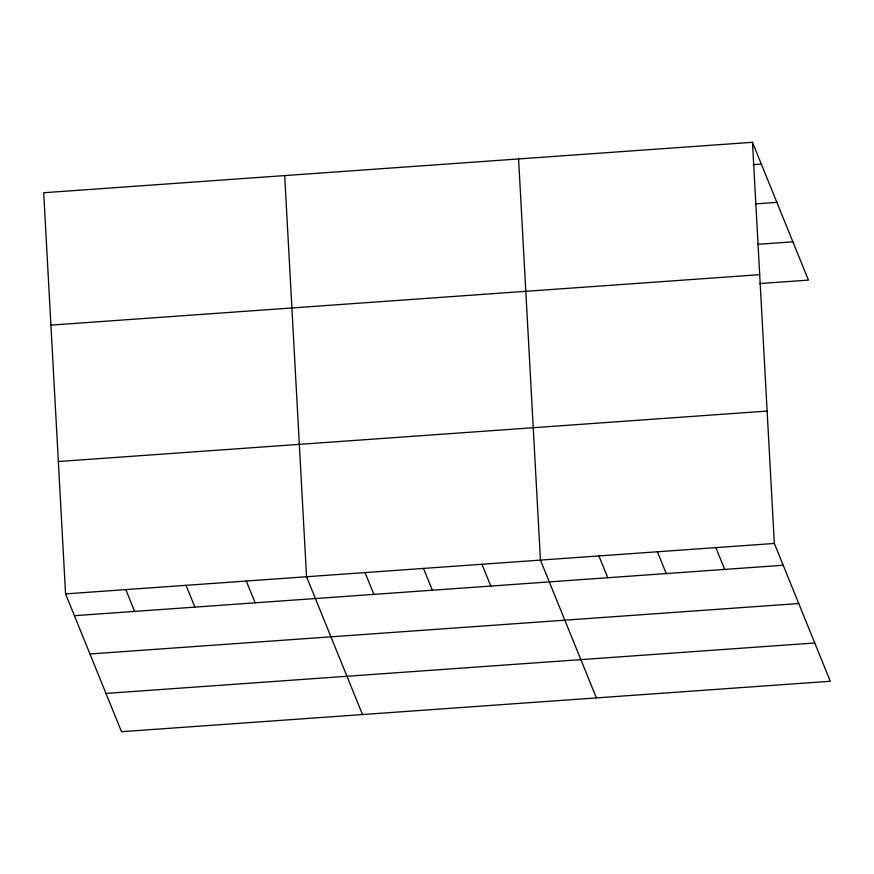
<?xml version="1.0" encoding="UTF-8"?>
<svg xmlns="http://www.w3.org/2000/svg" width="874" height="874" viewBox="0 0 874 874"><rect width="100%" height="100%" fill="white"/><g stroke="black" fill="none" stroke-linecap="round" stroke-linejoin="round"><path stroke-width="1.31" d="M752.481 142.298L43.7 192.739L65.561 593.894L121.519 731.702L830.3 681.261L774.342 543.453L752.481 142.298L808.439 280.106L759.484 283.591M753.18 164.673L761.33 164.093M755.125 203.926L776.877 202.375M757.539 244.338L792.893 241.814M50.911 325.117L759.703 274.676M58.35 461.516L767.132 411.075M65.561 593.894L774.342 543.453M74.41 615.689L783.191 565.249M89.956 653.981L798.738 603.53M105.972 693.421L814.754 642.98M715.872 547.616L724.721 569.411M657.39 551.778L666.239 573.573M598.919 555.94L607.769 577.736M596.396 697.911L540.449 560.103L518.588 158.948M481.967 564.265L490.817 586.061M423.497 568.428L432.346 590.223M365.015 572.59L373.875 594.386M362.502 714.55L306.545 576.753L284.684 175.587M246.293 581.035L255.153 602.831M186.053 585.318L194.902 607.113M125.801 589.611L134.651 611.407"/></g></svg>
